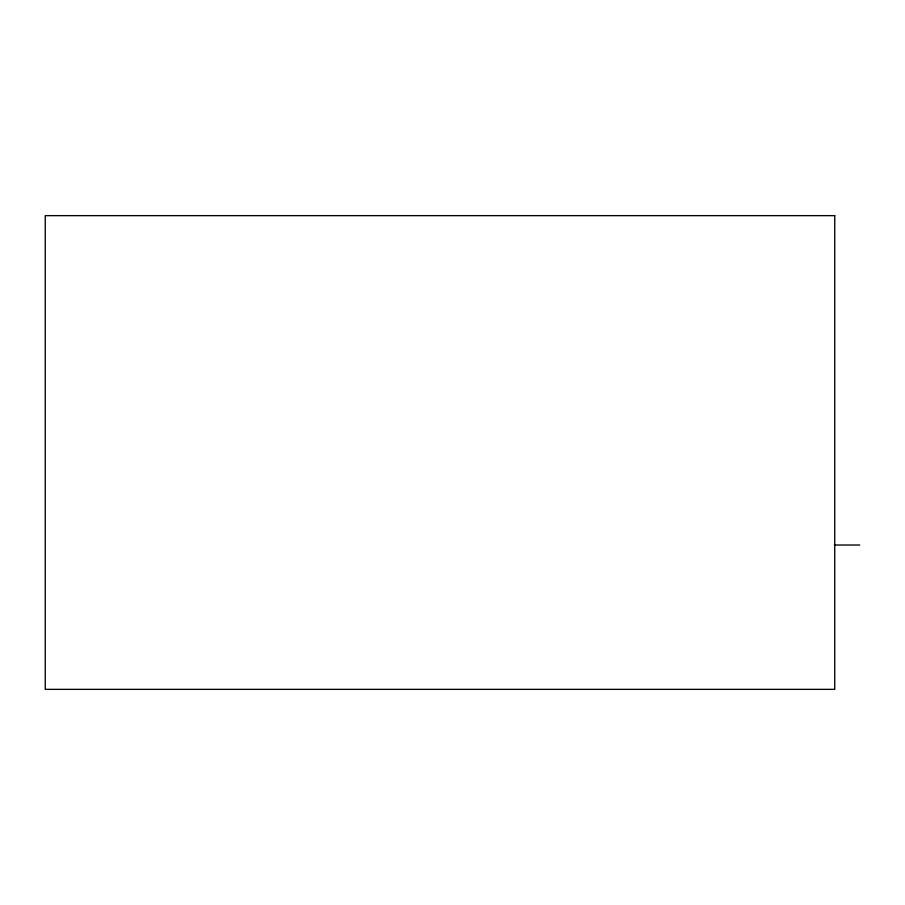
<?xml version="1.0" encoding="UTF-8"?>
<svg xmlns="http://www.w3.org/2000/svg" width="905" height="905" viewBox="0 0 905 905"><rect width="100%" height="100%" fill="white"/><g stroke="black" fill="none" stroke-linecap="round" stroke-linejoin="round"><path stroke-width="1.36" d="M834.308 545.025L859.75 545.025M834.738 215.65L45.25 215.65L45.25 689.35L834.738 689.35L834.738 215.65"/></g></svg>
